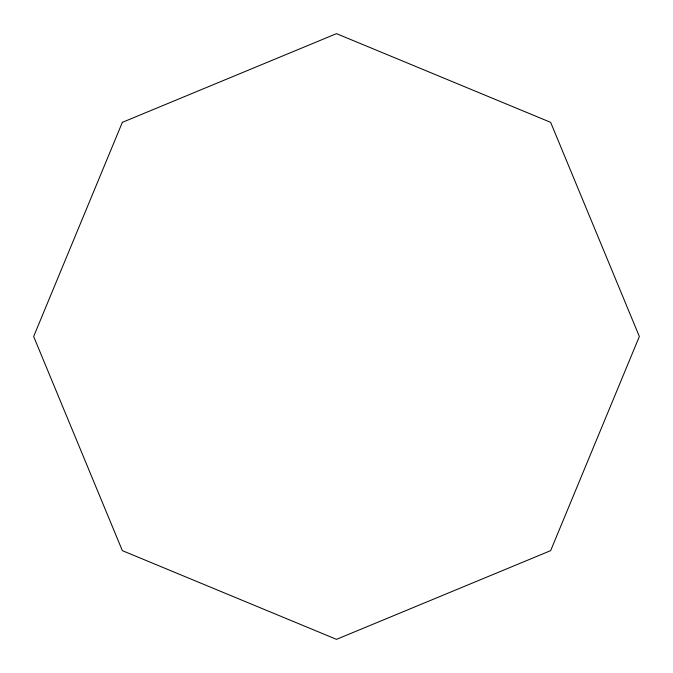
<?xml version="1.0" encoding="UTF-8"?>
<svg xmlns="http://www.w3.org/2000/svg" width="673" height="673" viewBox="0 0 673 673"><rect width="100%" height="100%" fill="white"/><g stroke="black" fill="none" stroke-linecap="round" stroke-linejoin="round"><path stroke-width="1.01" d="M122.351 122.351L33.65 336.5L122.351 550.649L336.5 639.35L550.649 550.649L639.35 336.5L550.649 122.351L336.5 33.65L122.351 122.351"/></g></svg>
